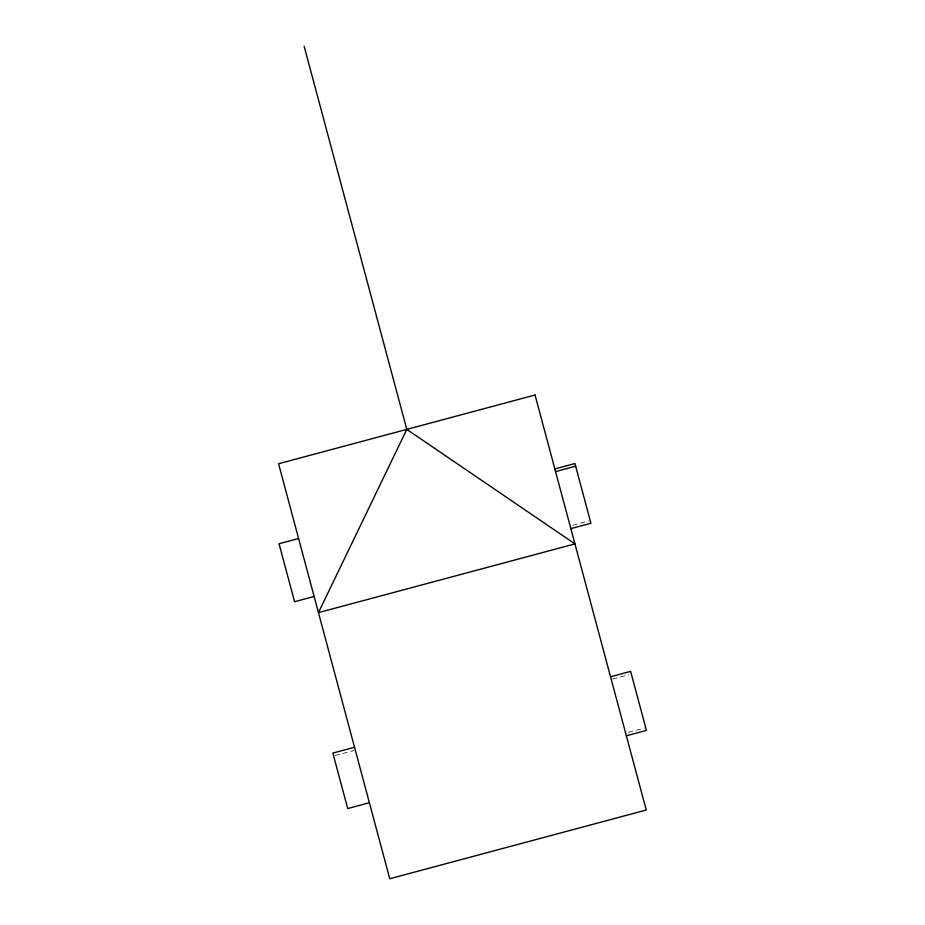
<?xml version="1.0" encoding="UTF-8"?>
<svg xmlns="http://www.w3.org/2000/svg" width="925" height="925" viewBox="0 0 925 925"><rect width="100%" height="100%" fill="white"/><g stroke="black" fill="none" stroke-linecap="round" stroke-linejoin="round"><path stroke-width="0.69" stroke-dasharray="4.62 3.47" d="M572.806 525.238L588.878 520.937M612.604 679.112L628.676 674.799M334.966 755.552L353.94 750.464M628.306 732.357L644.378 728.056"/><path stroke-width="1.39" d="M406.803 429.385L318.454 612.628L574.945 543.9L406.803 429.385L304.14 46.25M554.85 468.906L574.934 463.529L590.936 523.249L570.852 528.626M298.602 538.523L279.049 543.761L294.566 601.712L314.118 596.463M555.567 471.588L575.651 466.2M610.546 676.765L630.63 671.388L646.436 730.392L626.352 735.78M354.529 747.273L332.85 753.077L347.708 808.543L369.387 802.727M535.043 395.021L278.564 463.749L389.76 878.75L646.251 810.022L535.043 395.021"/></g></svg>
